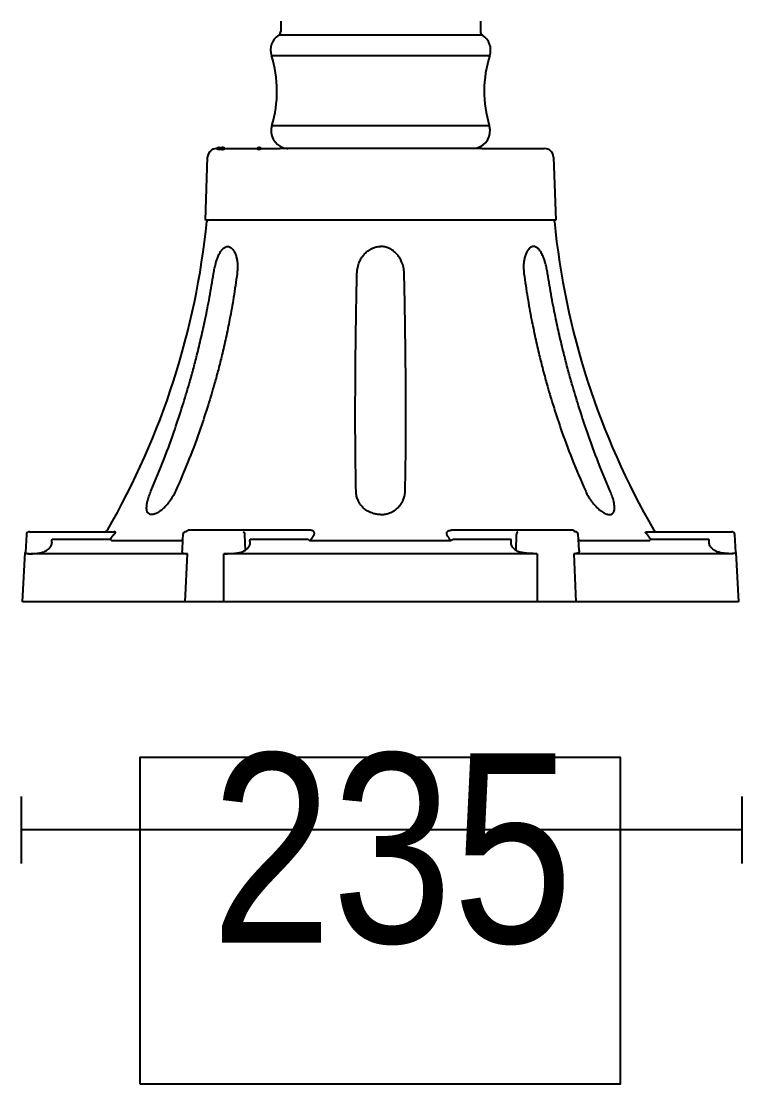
# Model space of a CAD drawing. Extents: x 1 to 153, y 0 to 316.
# Drawn here: x 0.5 to 49.5, y 0 to 72.2 of the extents above; entities that cross this region are included whole.
import ezdxf

# ---------------------------------------------------------------- set-up
doc = ezdxf.new("R2010")
doc.units = 0
doc.layers.add('LIVELLO_1', color=160, linetype='Continuous')
doc.styles.add('STD', font='txt')

# ---------------------------------------------------------------- blocks, each defined once
blk = doc.blocks.new('AI9-BLK1')
at = {"layer": 'LIVELLO_1', "color": 7}
for p, q in [((-57.982, -86.186), (-57.982, -86.876)), ((-44.412, -86.186), (-44.412, -86.876)), ((-44.273, -87.135), (-58.12, -87.135)), ((-58.615, -88.524), (-43.778, -88.524)), ((-58.582, -93.264), (-43.81, -93.264)), ((-62.341, -94.831), (-62.185, -94.831)), ((-62.185, -94.831), (-59.448, -94.831)), ((-59.448, -94.831), (-58.068, -94.831)), ((-44.325, -94.831), (-58.068, -94.831)), ((-44.325, -94.831), (-42.942, -94.831)), ((-42.942, -94.831), (-40.209, -94.831)), ((-40.209, -94.831), (-40.053, -94.831)), ((-63.095, -99.692), (-62.946, -95.419)), ((-39.448, -95.419), (-39.299, -99.692)), ((-51.196, -99.692), (-63.095, -99.692)), ((-39.299, -99.692), (-51.196, -99.692)), ((-75.261, -121.046), (-75.324, -122.267)), ((-75.058, -120.858), (-69.931, -120.858)), ((-69.931, -120.858), (-69.3, -120.858)), ((-64.628, -121.046), (-64.645, -121.373)), ((-56.026, -120.757), (-64.302, -120.757)), ((-60.431, -121.046), (-60.402, -122.133)), ((-38.091, -120.757), (-46.367, -120.757)), ((-41.991, -122.133), (-41.963, -121.046)), ((-37.749, -121.373), (-37.766, -121.046)), ((-33.093, -120.858), (-32.463, -120.858)), ((-32.463, -120.858), (-27.335, -120.858)), ((-27.068, -122.267), (-27.131, -121.046)), ((-73.509, -121.373), (-69.554, -121.373)), ((-69.488, -121.466), (-64.723, -121.466)), ((-64.645, -121.373), (-64.686, -122.133)), ((-60.063, -121.373), (-56.108, -121.373)), ((-55.963, -121.466), (-51.196, -121.466)), ((-51.196, -121.466), (-46.43, -121.466)), ((-46.287, -121.373), (-42.332, -121.373)), ((-37.708, -122.133), (-37.749, -121.373)), ((-37.67, -121.466), (-32.906, -121.466)), ((-32.84, -121.373), (-28.885, -121.373)), ((-75.516, -125.615), (-75.341, -122.273)), ((-64.319, -122.357), (-74.961, -122.357)), ((-64.467, -125.615), (-64.319, -122.357)), ((-51.196, -122.357), (-61.836, -122.357)), ((-61.836, -125.615), (-61.836, -122.357)), ((-40.558, -122.357), (-51.196, -122.357)), ((-40.558, -122.357), (-40.558, -125.615)), ((-27.433, -122.357), (-38.074, -122.357)), ((-38.074, -122.357), (-37.925, -125.615)), ((-27.054, -122.273), (-26.878, -125.615)), ((-64.467, -125.615), (-75.516, -125.615)), ((-61.836, -125.615), (-64.467, -125.615)), ((-51.196, -125.615), (-61.836, -125.615)), ((-40.558, -125.615), (-51.196, -125.615)), ((-37.925, -125.615), (-40.558, -125.615)), ((-26.878, -125.615), (-37.925, -125.615)), ((-75.609, -138.845), (-75.609, -143.383)), ((-26.659, -138.845), (-26.659, -143.383)), ((-26.659, -141.115), (-75.609, -141.115))]:
    blk.add_line(p, q, dxfattribs=at)
blk.add_lwpolyline([(-67.554, -158.354), (-34.891, -158.354), (-34.891, -136.189), (-67.554, -136.189)], close=True, dxfattribs=at)
blk.add_circle((-61.923, -94.831), 0.095, dxfattribs=at)
for centre, major_axis, ratio in [((-62.183, -94.831), (-0.0021, -0.0958), 0.976391), ((-61.965, -94.831), (-0.0009, -0.0958), 0.976579), ((-59.45, -94.831), (0.0022, -0.0958), 0.976352)]:
    blk.add_ellipse(centre, major_axis=major_axis, ratio=ratio, dxfattribs=at)
for points in [[(-58.12, -87.135), (-58.582, -87.433), (-58.783, -88.004), (-58.615, -88.524)], [(-58.12, -87.135), (-58.034, -87.076), (-57.982, -86.98), (-57.982, -86.876)], [(-44.412, -86.876), (-44.412, -86.98), (-44.36, -87.076), (-44.273, -87.135)], [(-43.778, -88.524), (-43.608, -88.004), (-43.813, -87.433), (-44.273, -87.135)], [(-58.582, -93.264), (-58.109, -91.717), (-58.12, -90.063), (-58.615, -88.524)], [(-43.778, -88.524), (-44.277, -90.063), (-44.285, -91.717), (-43.81, -93.264)], [(-62.341, -94.831), (-62.666, -94.831), (-62.933, -95.09), (-62.946, -95.419)], [(-39.448, -95.419), (-39.46, -95.09), (-39.728, -94.831), (-40.053, -94.831)], [(-69.758, -120.757), (-66.042, -114.323), (-63.741, -107.175), (-63.004, -99.783)], [(-62.903, -99.692), (-62.955, -99.692), (-62.997, -99.732), (-63.004, -99.783)], [(-39.391, -99.783), (-39.396, -99.732), (-39.44, -99.692), (-39.492, -99.692)], [(-39.391, -99.783), (-38.654, -107.175), (-36.351, -114.323), (-32.636, -120.757)], [(-75.058, -120.858), (-75.165, -120.858), (-75.255, -120.94), (-75.261, -121.046)], [(-69.931, -120.858), (-69.859, -120.858), (-69.793, -120.816), (-69.758, -120.757)], [(-64.426, -120.858), (-64.533, -120.858), (-64.623, -120.94), (-64.628, -121.046)], [(-37.766, -121.046), (-37.772, -120.94), (-37.862, -120.858), (-37.967, -120.858)], [(-32.636, -120.757), (-32.601, -120.816), (-32.535, -120.858), (-32.463, -120.858)], [(-27.131, -121.046), (-27.14, -120.94), (-27.225, -120.858), (-27.335, -120.858)]]:
    blk.add_open_spline(points, degree=3, dxfattribs=at)
for points, knots in [([(-58.582, -93.264), (-58.78, -93.903), (-58.42, -94.584), (-57.781, -94.778), (-57.691, -94.809), (-57.6, -94.825), (-57.507, -94.831)], [0, 0, 0, 0, 1, 1, 1, 2, 2, 2, 2]), ([(-44.888, -94.831), (-44.215, -94.783), (-43.712, -94.207), (-43.761, -93.534), (-43.766, -93.441), (-43.783, -93.349), (-43.81, -93.264)], [0, 0, 0, 0, 1, 1, 1, 2, 2, 2, 2]), ([(-62.542, -103.31), (-62.523, -103.194), (-62.502, -103.079), (-62.479, -102.966), (-62.453, -102.857), (-62.427, -102.75), (-62.398, -102.643), (-62.375, -102.562), (-62.353, -102.48), (-62.323, -102.401), (-62.298, -102.323), (-62.268, -102.249), (-62.237, -102.171), (-62.219, -102.12), (-62.197, -102.072), (-62.174, -102.027), (-62.15, -101.976), (-62.125, -101.928), (-62.098, -101.886), (-62.075, -101.847), (-62.053, -101.81), (-62.026, -101.774), (-62.001, -101.737), (-61.971, -101.704), (-61.943, -101.673), (-61.921, -101.647), (-61.894, -101.622), (-61.869, -101.599), (-61.842, -101.577), (-61.817, -101.56), (-61.787, -101.543), (-61.762, -101.529), (-61.735, -101.515), (-61.71, -101.506), (-61.684, -101.498), (-61.655, -101.49), (-61.627, -101.487), (-61.6, -101.484), (-61.575, -101.487), (-61.548, -101.49), (-61.52, -101.493), (-61.493, -101.498), (-61.468, -101.51), (-61.438, -101.518), (-61.413, -101.535), (-61.388, -101.552), (-61.361, -101.566), (-61.338, -101.585), (-61.314, -101.608), (-61.286, -101.63), (-61.261, -101.661), (-61.237, -101.687), (-61.215, -101.715), (-61.194, -101.746), (-61.174, -101.777), (-61.149, -101.813), (-61.127, -101.85), (-61.108, -101.892), (-61.091, -101.928), (-61.073, -101.971), (-61.058, -102.013), (-61.03, -102.089), (-61.004, -102.168), (-60.984, -102.252), (-60.964, -102.334), (-60.946, -102.421), (-60.935, -102.511), (-60.915, -102.635), (-60.907, -102.764), (-60.909, -102.891), (-60.912, -103.031), (-60.926, -103.172), (-60.938, -103.31)], [0, 0, 0, 0, 1, 1, 1, 2, 2, 2, 3, 3, 3, 4, 4, 4, 5, 5, 5, 6, 6, 6, 7, 7, 7, 8, 8, 8, 9, 9, 9, 10, 10, 10, 11, 11, 11, 12, 12, 12, 13, 13, 13, 14, 14, 14, 15, 15, 15, 16, 16, 16, 17, 17, 17, 18, 18, 18, 19, 19, 19, 20, 20, 20, 21, 21, 21, 22, 22, 22, 23, 23, 23, 24, 24, 24, 24]), ([(-52.801, -103.31), (-52.788, -103.169), (-52.777, -103.026), (-52.751, -102.891), (-52.725, -102.764), (-52.683, -102.64), (-52.628, -102.522), (-52.59, -102.435), (-52.543, -102.351), (-52.494, -102.272), (-52.449, -102.196), (-52.397, -102.12), (-52.339, -102.053), (-52.307, -102.013), (-52.268, -101.968), (-52.23, -101.932), (-52.192, -101.895), (-52.152, -101.855), (-52.106, -101.822), (-52.054, -101.78), (-51.996, -101.737), (-51.936, -101.701), (-51.875, -101.664), (-51.809, -101.628), (-51.743, -101.599), (-51.663, -101.563), (-51.576, -101.535), (-51.49, -101.515), (-51.394, -101.495), (-51.293, -101.49), (-51.196, -101.487)], [0, 0, 0, 0, 1, 1, 1, 2, 2, 2, 3, 3, 3, 4, 4, 4, 5, 5, 5, 6, 6, 6, 7, 7, 7, 8, 8, 8, 9, 9, 9, 10, 10, 10, 10]), ([(-49.594, -103.31), (-49.605, -103.169), (-49.614, -103.026), (-49.643, -102.891), (-49.668, -102.764), (-49.712, -102.64), (-49.764, -102.522), (-49.805, -102.435), (-49.847, -102.351), (-49.899, -102.272), (-49.945, -102.196), (-49.997, -102.12), (-50.055, -102.053), (-50.089, -102.013), (-50.127, -101.968), (-50.165, -101.932), (-50.201, -101.895), (-50.242, -101.855), (-50.286, -101.822), (-50.341, -101.78), (-50.398, -101.737), (-50.455, -101.701), (-50.519, -101.664), (-50.583, -101.628), (-50.652, -101.599), (-50.732, -101.563), (-50.819, -101.535), (-50.905, -101.515), (-51, -101.495), (-51.097, -101.49), (-51.196, -101.487)], [0, 0, 0, 0, 1, 1, 1, 2, 2, 2, 3, 3, 3, 4, 4, 4, 5, 5, 5, 6, 6, 6, 7, 7, 7, 8, 8, 8, 9, 9, 9, 10, 10, 10, 10]), ([(-39.852, -103.31), (-39.872, -103.194), (-39.891, -103.079), (-39.915, -102.966), (-39.938, -102.857), (-39.964, -102.75), (-39.995, -102.643), (-40.017, -102.562), (-40.042, -102.48), (-40.067, -102.401), (-40.097, -102.323), (-40.125, -102.249), (-40.157, -102.171), (-40.174, -102.12), (-40.198, -102.072), (-40.22, -102.027), (-40.243, -101.976), (-40.27, -101.928), (-40.295, -101.886), (-40.319, -101.847), (-40.341, -101.81), (-40.367, -101.774), (-40.393, -101.737), (-40.419, -101.704), (-40.451, -101.673), (-40.474, -101.647), (-40.497, -101.622), (-40.523, -101.599), (-40.548, -101.577), (-40.578, -101.56), (-40.606, -101.543), (-40.632, -101.529), (-40.658, -101.515), (-40.685, -101.506), (-40.71, -101.498), (-40.737, -101.49), (-40.768, -101.487), (-40.793, -101.484), (-40.82, -101.487), (-40.845, -101.49), (-40.875, -101.493), (-40.9, -101.498), (-40.927, -101.51), (-40.952, -101.518), (-40.981, -101.535), (-41.007, -101.552), (-41.029, -101.566), (-41.056, -101.585), (-41.078, -101.608), (-41.105, -101.63), (-41.133, -101.661), (-41.157, -101.687), (-41.18, -101.715), (-41.199, -101.746), (-41.221, -101.777), (-41.243, -101.813), (-41.263, -101.85), (-41.284, -101.892), (-41.304, -101.928), (-41.32, -101.971), (-41.334, -102.013), (-41.364, -102.089), (-41.389, -102.168), (-41.41, -102.252), (-41.43, -102.334), (-41.447, -102.421), (-41.46, -102.511), (-41.477, -102.635), (-41.488, -102.764), (-41.485, -102.891), (-41.482, -103.031), (-41.468, -103.172), (-41.457, -103.31)], [0, 0, 0, 0, 1, 1, 1, 2, 2, 2, 3, 3, 3, 4, 4, 4, 5, 5, 5, 6, 6, 6, 7, 7, 7, 8, 8, 8, 9, 9, 9, 10, 10, 10, 11, 11, 11, 12, 12, 12, 13, 13, 13, 14, 14, 14, 15, 15, 15, 16, 16, 16, 17, 17, 17, 18, 18, 18, 19, 19, 19, 20, 20, 20, 21, 21, 21, 22, 22, 22, 23, 23, 23, 24, 24, 24, 24]), ([(-66.797, -118.109), (-66.492, -117.381), (-66.187, -116.652), (-65.901, -115.912), (-65.643, -115.24), (-65.394, -114.56), (-65.161, -113.873), (-64.986, -113.356), (-64.816, -112.835), (-64.648, -112.309), (-64.492, -111.811), (-64.343, -111.313), (-64.198, -110.812), (-64.104, -110.489), (-64.011, -110.168), (-63.925, -109.845), (-63.838, -109.518), (-63.755, -109.192), (-63.675, -108.869), (-63.573, -108.466), (-63.478, -108.07), (-63.386, -107.67), (-63.291, -107.254), (-63.199, -106.837), (-63.109, -106.418), (-63.006, -105.926), (-62.908, -105.431), (-62.815, -104.936), (-62.718, -104.393), (-62.628, -103.855), (-62.542, -103.31)], [0, 0, 0, 0, 1, 1, 1, 2, 2, 2, 3, 3, 3, 4, 4, 4, 5, 5, 5, 6, 6, 6, 7, 7, 7, 8, 8, 8, 9, 9, 9, 10, 10, 10, 10]), ([(-60.938, -103.31), (-61.018, -103.858), (-61.094, -104.404), (-61.182, -104.947), (-61.264, -105.445), (-61.352, -105.943), (-61.451, -106.438), (-61.531, -106.857), (-61.617, -107.271), (-61.707, -107.687), (-61.793, -108.083), (-61.886, -108.478), (-61.977, -108.877), (-62.056, -109.192), (-62.136, -109.51), (-62.219, -109.831), (-62.303, -110.145), (-62.386, -110.461), (-62.476, -110.779), (-62.617, -111.279), (-62.765, -111.775), (-62.919, -112.27), (-63.084, -112.793), (-63.254, -113.313), (-63.433, -113.834), (-63.669, -114.526), (-63.919, -115.215), (-64.192, -115.89), (-64.486, -116.635), (-64.81, -117.373), (-65.129, -118.109)], [0, 0, 0, 0, 1, 1, 1, 2, 2, 2, 3, 3, 3, 4, 4, 4, 5, 5, 5, 6, 6, 6, 7, 7, 7, 8, 8, 8, 9, 9, 9, 10, 10, 10, 10]), ([(-52.864, -118.109), (-52.878, -117.373), (-52.892, -116.63), (-52.9, -115.89), (-52.906, -115.215), (-52.912, -114.537), (-52.912, -113.859), (-52.912, -113.339), (-52.912, -112.821), (-52.912, -112.298), (-52.912, -111.805), (-52.912, -111.31), (-52.909, -110.818), (-52.906, -110.492), (-52.903, -110.171), (-52.9, -109.845), (-52.9, -109.518), (-52.895, -109.192), (-52.892, -108.871), (-52.889, -108.469), (-52.884, -108.07), (-52.878, -107.67), (-52.872, -107.251), (-52.867, -106.835), (-52.861, -106.415), (-52.851, -105.92), (-52.843, -105.426), (-52.835, -104.93), (-52.823, -104.39), (-52.812, -103.85), (-52.801, -103.31)], [0, 0, 0, 0, 1, 1, 1, 2, 2, 2, 3, 3, 3, 4, 4, 4, 5, 5, 5, 6, 6, 6, 7, 7, 7, 8, 8, 8, 9, 9, 9, 10, 10, 10, 10]), ([(-49.53, -118.109), (-49.516, -117.373), (-49.502, -116.63), (-49.492, -115.89), (-49.484, -115.215), (-49.484, -114.537), (-49.481, -113.859), (-49.478, -113.339), (-49.478, -112.821), (-49.478, -112.298), (-49.481, -111.805), (-49.484, -111.31), (-49.484, -110.818), (-49.487, -110.492), (-49.49, -110.171), (-49.49, -109.845), (-49.492, -109.518), (-49.5, -109.192), (-49.502, -108.871), (-49.505, -108.469), (-49.511, -108.07), (-49.516, -107.67), (-49.522, -107.251), (-49.528, -106.835), (-49.533, -106.415), (-49.542, -105.92), (-49.55, -105.426), (-49.56, -104.93), (-49.571, -104.39), (-49.583, -103.85), (-49.594, -103.31)], [0, 0, 0, 0, 1, 1, 1, 2, 2, 2, 3, 3, 3, 4, 4, 4, 5, 5, 5, 6, 6, 6, 7, 7, 7, 8, 8, 8, 9, 9, 9, 10, 10, 10, 10]), ([(-41.457, -103.31), (-41.375, -103.858), (-41.301, -104.404), (-41.211, -104.947), (-41.13, -105.445), (-41.042, -105.943), (-40.943, -106.438), (-40.863, -106.857), (-40.776, -107.271), (-40.685, -107.687), (-40.597, -108.083), (-40.509, -108.478), (-40.413, -108.877), (-40.339, -109.192), (-40.258, -109.51), (-40.174, -109.831), (-40.091, -110.145), (-40.007, -110.461), (-39.918, -110.779), (-39.777, -111.279), (-39.627, -111.775), (-39.474, -112.27), (-39.31, -112.793), (-39.14, -113.313), (-38.962, -113.834), (-38.723, -114.526), (-38.475, -115.215), (-38.204, -115.89), (-37.904, -116.635), (-37.585, -117.373), (-37.262, -118.109)], [0, 0, 0, 0, 1, 1, 1, 2, 2, 2, 3, 3, 3, 4, 4, 4, 5, 5, 5, 6, 6, 6, 7, 7, 7, 8, 8, 8, 9, 9, 9, 10, 10, 10, 10]), ([(-35.597, -118.109), (-35.9, -117.381), (-36.205, -116.652), (-36.49, -115.912), (-36.752, -115.24), (-36.997, -114.56), (-37.23, -113.873), (-37.409, -113.356), (-37.579, -112.835), (-37.743, -112.309), (-37.901, -111.811), (-38.052, -111.313), (-38.195, -110.812), (-38.288, -110.489), (-38.379, -110.168), (-38.467, -109.845), (-38.555, -109.518), (-38.64, -109.192), (-38.72, -108.869), (-38.821, -108.466), (-38.915, -108.07), (-39.008, -107.67), (-39.102, -107.254), (-39.195, -106.837), (-39.284, -106.418), (-39.388, -105.926), (-39.486, -105.431), (-39.575, -104.936), (-39.676, -104.393), (-39.762, -103.855), (-39.852, -103.31)], [0, 0, 0, 0, 1, 1, 1, 2, 2, 2, 3, 3, 3, 4, 4, 4, 5, 5, 5, 6, 6, 6, 7, 7, 7, 8, 8, 8, 9, 9, 9, 10, 10, 10, 10]), ([(-65.129, -118.109), (-65.192, -118.236), (-65.25, -118.36), (-65.322, -118.481), (-65.385, -118.591), (-65.457, -118.697), (-65.533, -118.796), (-65.588, -118.869), (-65.645, -118.942), (-65.706, -119.01), (-65.763, -119.077), (-65.824, -119.139), (-65.887, -119.204), (-65.921, -119.24), (-65.959, -119.274), (-65.998, -119.311), (-66.039, -119.344), (-66.08, -119.378), (-66.119, -119.412), (-66.154, -119.437), (-66.195, -119.465), (-66.232, -119.491), (-66.27, -119.516), (-66.311, -119.542), (-66.35, -119.567), (-66.385, -119.584), (-66.419, -119.6), (-66.454, -119.617), (-66.489, -119.631), (-66.523, -119.648), (-66.561, -119.66), (-66.589, -119.671), (-66.619, -119.677), (-66.647, -119.685), (-66.679, -119.688), (-66.707, -119.693), (-66.74, -119.693), (-66.765, -119.693), (-66.792, -119.693), (-66.814, -119.688), (-66.84, -119.685), (-66.863, -119.679), (-66.886, -119.671), (-66.91, -119.662), (-66.932, -119.648), (-66.949, -119.631), (-66.97, -119.615), (-66.987, -119.598), (-67.001, -119.581), (-67.018, -119.558), (-67.033, -119.536), (-67.045, -119.508), (-67.056, -119.482), (-67.064, -119.457), (-67.07, -119.432), (-67.079, -119.395), (-67.088, -119.364), (-67.088, -119.333), (-67.091, -119.302), (-67.094, -119.266), (-67.091, -119.235), (-67.091, -119.162), (-67.086, -119.091), (-67.073, -119.021), (-67.064, -118.948), (-67.051, -118.872), (-67.036, -118.796), (-67.01, -118.689), (-66.976, -118.577), (-66.938, -118.47), (-66.894, -118.349), (-66.846, -118.23), (-66.797, -118.109)], [0, 0, 0, 0, 1, 1, 1, 2, 2, 2, 3, 3, 3, 4, 4, 4, 5, 5, 5, 6, 6, 6, 7, 7, 7, 8, 8, 8, 9, 9, 9, 10, 10, 10, 11, 11, 11, 12, 12, 12, 13, 13, 13, 14, 14, 14, 15, 15, 15, 16, 16, 16, 17, 17, 17, 18, 18, 18, 19, 19, 19, 20, 20, 20, 21, 21, 21, 22, 22, 22, 23, 23, 23, 24, 24, 24, 24]), ([(-51.196, -119.693), (-51.287, -119.691), (-51.38, -119.688), (-51.469, -119.677), (-51.55, -119.662), (-51.63, -119.643), (-51.708, -119.617), (-51.771, -119.598), (-51.831, -119.575), (-51.892, -119.55), (-51.95, -119.527), (-52.005, -119.496), (-52.062, -119.465), (-52.103, -119.443), (-52.144, -119.418), (-52.18, -119.39), (-52.218, -119.364), (-52.255, -119.336), (-52.29, -119.308), (-52.328, -119.277), (-52.365, -119.246), (-52.397, -119.209), (-52.431, -119.176), (-52.466, -119.136), (-52.497, -119.1), (-52.54, -119.043), (-52.587, -118.984), (-52.625, -118.92), (-52.664, -118.858), (-52.699, -118.791), (-52.73, -118.723), (-52.771, -118.63), (-52.806, -118.534), (-52.826, -118.436), (-52.848, -118.332), (-52.854, -118.222), (-52.864, -118.109)], [0, 0, 0, 0, 1, 1, 1, 2, 2, 2, 3, 3, 3, 4, 4, 4, 5, 5, 5, 6, 6, 6, 7, 7, 7, 8, 8, 8, 9, 9, 9, 10, 10, 10, 11, 11, 11, 12, 12, 12, 12]), ([(-51.196, -119.693), (-51.106, -119.691), (-51.017, -119.688), (-50.924, -119.677), (-50.844, -119.662), (-50.764, -119.643), (-50.685, -119.617), (-50.622, -119.598), (-50.561, -119.575), (-50.501, -119.55), (-50.443, -119.527), (-50.386, -119.496), (-50.334, -119.465), (-50.291, -119.443), (-50.251, -119.418), (-50.213, -119.39), (-50.173, -119.364), (-50.138, -119.336), (-50.104, -119.308), (-50.066, -119.277), (-50.028, -119.246), (-49.995, -119.209), (-49.962, -119.176), (-49.929, -119.136), (-49.896, -119.1), (-49.85, -119.043), (-49.807, -118.984), (-49.77, -118.92), (-49.729, -118.858), (-49.692, -118.791), (-49.66, -118.723), (-49.62, -118.63), (-49.588, -118.534), (-49.568, -118.436), (-49.544, -118.332), (-49.536, -118.222), (-49.53, -118.109)], [0, 0, 0, 0, 1, 1, 1, 2, 2, 2, 3, 3, 3, 4, 4, 4, 5, 5, 5, 6, 6, 6, 7, 7, 7, 8, 8, 8, 9, 9, 9, 10, 10, 10, 11, 11, 11, 12, 12, 12, 12]), ([(-37.262, -118.109), (-37.205, -118.236), (-37.145, -118.36), (-37.071, -118.481), (-37.008, -118.591), (-36.936, -118.697), (-36.862, -118.796), (-36.807, -118.869), (-36.746, -118.942), (-36.689, -119.01), (-36.631, -119.077), (-36.568, -119.139), (-36.507, -119.204), (-36.469, -119.24), (-36.433, -119.274), (-36.395, -119.311), (-36.355, -119.344), (-36.315, -119.378), (-36.274, -119.412), (-36.237, -119.437), (-36.199, -119.465), (-36.161, -119.491), (-36.125, -119.516), (-36.081, -119.542), (-36.04, -119.567), (-36.009, -119.584), (-35.974, -119.6), (-35.94, -119.617), (-35.905, -119.631), (-35.87, -119.648), (-35.833, -119.66), (-35.804, -119.671), (-35.776, -119.677), (-35.743, -119.685), (-35.715, -119.688), (-35.683, -119.693), (-35.655, -119.693), (-35.628, -119.693), (-35.603, -119.693), (-35.58, -119.688), (-35.554, -119.685), (-35.528, -119.679), (-35.504, -119.671), (-35.485, -119.662), (-35.462, -119.648), (-35.444, -119.631), (-35.424, -119.615), (-35.407, -119.598), (-35.392, -119.581), (-35.372, -119.558), (-35.361, -119.536), (-35.35, -119.508), (-35.338, -119.482), (-35.326, -119.457), (-35.32, -119.432), (-35.314, -119.395), (-35.309, -119.364), (-35.306, -119.333), (-35.3, -119.302), (-35.3, -119.266), (-35.3, -119.235), (-35.303, -119.162), (-35.309, -119.091), (-35.317, -119.021), (-35.326, -118.948), (-35.341, -118.872), (-35.358, -118.796), (-35.383, -118.689), (-35.419, -118.577), (-35.456, -118.47), (-35.499, -118.349), (-35.548, -118.23), (-35.597, -118.109)], [0, 0, 0, 0, 1, 1, 1, 2, 2, 2, 3, 3, 3, 4, 4, 4, 5, 5, 5, 6, 6, 6, 7, 7, 7, 8, 8, 8, 9, 9, 9, 10, 10, 10, 11, 11, 11, 12, 12, 12, 13, 13, 13, 14, 14, 14, 15, 15, 15, 16, 16, 16, 17, 17, 17, 18, 18, 18, 19, 19, 19, 20, 20, 20, 21, 21, 21, 22, 22, 22, 23, 23, 23, 24, 24, 24, 24]), ([(-69.554, -121.373), (-69.516, -121.316), (-69.478, -121.266), (-69.439, -121.209), (-69.401, -121.156), (-69.36, -121.103), (-69.32, -121.046)], [0, 0, 0, 0, 1, 1, 1, 2, 2, 2, 2]), ([(-69.32, -121.046), (-69.309, -121.038), (-69.294, -121.027), (-69.283, -121.016), (-69.268, -121.007), (-69.257, -120.996), (-69.249, -120.987), (-69.239, -120.979), (-69.233, -120.97), (-69.228, -120.959), (-69.222, -120.951), (-69.216, -120.945), (-69.214, -120.937), (-69.211, -120.934), (-69.208, -120.929), (-69.208, -120.923), (-69.205, -120.92), (-69.205, -120.917), (-69.205, -120.912), (-69.205, -120.912), (-69.205, -120.9), (-69.205, -120.9), (-69.205, -120.898), (-69.208, -120.892), (-69.211, -120.889), (-69.214, -120.883), (-69.216, -120.881), (-69.222, -120.875), (-69.225, -120.872), (-69.233, -120.866), (-69.239, -120.866), (-69.249, -120.861), (-69.257, -120.861), (-69.266, -120.858), (-69.277, -120.858), (-69.288, -120.858), (-69.3, -120.858)], [0, 0, 0, 0, 1, 1, 1, 2, 2, 2, 3, 3, 3, 4, 4, 4, 5, 5, 5, 6, 6, 6, 7, 7, 7, 8, 8, 8, 9, 9, 9, 10, 10, 10, 11, 11, 11, 12, 12, 12, 12]), ([(-64.302, -120.757), (-64.313, -120.782), (-64.329, -120.807), (-64.349, -120.824), (-64.368, -120.838), (-64.398, -120.85), (-64.426, -120.858)], [0, 0, 0, 0, 1, 1, 1, 2, 2, 2, 2]), ([(-60.531, -120.858), (-60.5, -120.878), (-60.468, -120.903), (-60.451, -120.934), (-60.434, -120.968), (-60.431, -121.007), (-60.431, -121.046)], [0, 0, 0, 0, 1, 1, 1, 2, 2, 2, 2]), ([(-55.747, -121.139), (-55.735, -121.12), (-55.721, -121.097), (-55.712, -121.072), (-55.704, -121.052), (-55.695, -121.033), (-55.693, -121.013), (-55.69, -120.996), (-55.69, -120.979), (-55.69, -120.959), (-55.693, -120.945), (-55.695, -120.931), (-55.698, -120.917), (-55.704, -120.909), (-55.707, -120.898), (-55.709, -120.889), (-55.715, -120.881), (-55.721, -120.872), (-55.726, -120.864), (-55.732, -120.858), (-55.738, -120.85), (-55.747, -120.838), (-55.756, -120.833), (-55.761, -120.824), (-55.77, -120.821), (-55.784, -120.81), (-55.802, -120.802), (-55.816, -120.793), (-55.833, -120.788), (-55.85, -120.779), (-55.868, -120.774), (-55.891, -120.768), (-55.916, -120.762), (-55.943, -120.76), (-55.968, -120.757), (-55.998, -120.757), (-56.026, -120.757)], [0, 0, 0, 0, 1, 1, 1, 2, 2, 2, 3, 3, 3, 4, 4, 4, 5, 5, 5, 6, 6, 6, 7, 7, 7, 8, 8, 8, 9, 9, 9, 10, 10, 10, 11, 11, 11, 12, 12, 12, 12]), ([(-55.963, -121.466), (-55.926, -121.409), (-55.891, -121.359), (-55.853, -121.303), (-55.819, -121.249), (-55.781, -121.192), (-55.747, -121.139)], [0, 0, 0, 0, 1, 1, 1, 2, 2, 2, 2]), ([(-46.647, -121.139), (-46.658, -121.12), (-46.672, -121.097), (-46.682, -121.072), (-46.691, -121.052), (-46.699, -121.033), (-46.699, -121.013), (-46.702, -120.996), (-46.705, -120.979), (-46.702, -120.959), (-46.702, -120.945), (-46.699, -120.931), (-46.693, -120.917), (-46.691, -120.909), (-46.688, -120.898), (-46.685, -120.889), (-46.679, -120.881), (-46.672, -120.872), (-46.667, -120.864), (-46.661, -120.858), (-46.655, -120.85), (-46.647, -120.838), (-46.638, -120.833), (-46.633, -120.824), (-46.622, -120.821), (-46.606, -120.81), (-46.592, -120.802), (-46.575, -120.793), (-46.561, -120.788), (-46.543, -120.779), (-46.526, -120.774), (-46.503, -120.768), (-46.477, -120.762), (-46.451, -120.76), (-46.425, -120.757), (-46.394, -120.757), (-46.367, -120.757)], [0, 0, 0, 0, 1, 1, 1, 2, 2, 2, 3, 3, 3, 4, 4, 4, 5, 5, 5, 6, 6, 6, 7, 7, 7, 8, 8, 8, 9, 9, 9, 10, 10, 10, 11, 11, 11, 12, 12, 12, 12]), ([(-46.43, -121.466), (-46.468, -121.409), (-46.503, -121.359), (-46.54, -121.303), (-46.575, -121.249), (-46.609, -121.192), (-46.647, -121.139)], [0, 0, 0, 0, 1, 1, 1, 2, 2, 2, 2]), ([(-41.862, -120.858), (-41.894, -120.878), (-41.925, -120.903), (-41.943, -120.934), (-41.96, -120.968), (-41.963, -121.007), (-41.963, -121.046)], [0, 0, 0, 0, 1, 1, 1, 2, 2, 2, 2]), ([(-38.091, -120.757), (-38.08, -120.782), (-38.066, -120.807), (-38.046, -120.824), (-38.022, -120.838), (-37.997, -120.85), (-37.967, -120.858)], [0, 0, 0, 0, 1, 1, 1, 2, 2, 2, 2]), ([(-33.071, -121.046), (-33.085, -121.038), (-33.099, -121.027), (-33.11, -121.016), (-33.126, -121.007), (-33.137, -120.996), (-33.146, -120.987), (-33.154, -120.979), (-33.16, -120.97), (-33.165, -120.959), (-33.171, -120.951), (-33.178, -120.945), (-33.181, -120.937), (-33.184, -120.934), (-33.186, -120.929), (-33.186, -120.923), (-33.189, -120.92), (-33.189, -120.917), (-33.189, -120.912), (-33.189, -120.912), (-33.189, -120.9), (-33.189, -120.9), (-33.189, -120.898), (-33.186, -120.892), (-33.186, -120.889), (-33.181, -120.883), (-33.178, -120.881), (-33.171, -120.875), (-33.165, -120.872), (-33.162, -120.866), (-33.154, -120.866), (-33.146, -120.861), (-33.137, -120.861), (-33.126, -120.858), (-33.115, -120.858), (-33.105, -120.858), (-33.093, -120.858)], [0, 0, 0, 0, 1, 1, 1, 2, 2, 2, 3, 3, 3, 4, 4, 4, 5, 5, 5, 6, 6, 6, 7, 7, 7, 8, 8, 8, 9, 9, 9, 10, 10, 10, 11, 11, 11, 12, 12, 12, 12]), ([(-32.84, -121.373), (-32.878, -121.316), (-32.915, -121.266), (-32.956, -121.209), (-32.992, -121.156), (-33.033, -121.103), (-33.071, -121.046)], [0, 0, 0, 0, 1, 1, 1, 2, 2, 2, 2]), ([(-73.889, -122.133), (-73.848, -122.104), (-73.809, -122.079), (-73.768, -122.048), (-73.733, -122.02), (-73.705, -121.992), (-73.675, -121.961), (-73.65, -121.93), (-73.625, -121.896), (-73.604, -121.862), (-73.584, -121.831), (-73.564, -121.795), (-73.549, -121.758), (-73.537, -121.727), (-73.526, -121.694), (-73.524, -121.657), (-73.515, -121.618), (-73.518, -121.578), (-73.52, -121.536)], [0, 0, 0, 0, 1, 1, 1, 2, 2, 2, 3, 3, 3, 4, 4, 4, 5, 5, 5, 6, 6, 6, 6]), ([(-73.52, -121.536), (-73.524, -121.508), (-73.524, -121.483), (-73.524, -121.455), (-73.52, -121.426), (-73.515, -121.398), (-73.509, -121.373)], [0, 0, 0, 0, 1, 1, 1, 2, 2, 2, 2]), ([(-69.554, -121.373), (-69.543, -121.387), (-69.525, -121.398), (-69.516, -121.415), (-69.505, -121.429), (-69.496, -121.449), (-69.488, -121.466)], [0, 0, 0, 0, 1, 1, 1, 2, 2, 2, 2]), ([(-64.723, -121.466), (-64.706, -121.457), (-64.686, -121.449), (-64.67, -121.429), (-64.657, -121.415), (-64.651, -121.392), (-64.645, -121.373)], [0, 0, 0, 0, 1, 1, 1, 2, 2, 2, 2]), ([(-60.402, -122.133), (-60.362, -122.104), (-60.321, -122.079), (-60.283, -122.048), (-60.253, -122.02), (-60.223, -121.992), (-60.198, -121.961), (-60.171, -121.93), (-60.149, -121.896), (-60.129, -121.862), (-60.111, -121.831), (-60.093, -121.792), (-60.082, -121.758), (-60.071, -121.727), (-60.063, -121.691), (-60.058, -121.654), (-60.053, -121.618), (-60.058, -121.578), (-60.063, -121.536)], [0, 0, 0, 0, 1, 1, 1, 2, 2, 2, 3, 3, 3, 4, 4, 4, 5, 5, 5, 6, 6, 6, 6]), ([(-60.063, -121.536), (-60.068, -121.508), (-60.071, -121.483), (-60.071, -121.455), (-60.071, -121.426), (-60.065, -121.398), (-60.063, -121.373)], [0, 0, 0, 0, 1, 1, 1, 2, 2, 2, 2]), ([(-56.108, -121.373), (-56.084, -121.392), (-56.061, -121.409), (-56.037, -121.424), (-56.015, -121.44), (-55.989, -121.455), (-55.963, -121.466)], [0, 0, 0, 0, 1, 1, 1, 2, 2, 2, 2]), ([(-46.287, -121.373), (-46.309, -121.392), (-46.333, -121.409), (-46.356, -121.424), (-46.38, -121.44), (-46.405, -121.455), (-46.43, -121.466)], [0, 0, 0, 0, 1, 1, 1, 2, 2, 2, 2]), ([(-41.991, -122.133), (-42.029, -122.104), (-42.073, -122.079), (-42.107, -122.048), (-42.139, -122.02), (-42.17, -121.992), (-42.197, -121.961), (-42.222, -121.93), (-42.243, -121.896), (-42.263, -121.862), (-42.282, -121.831), (-42.301, -121.792), (-42.312, -121.758), (-42.326, -121.727), (-42.332, -121.691), (-42.335, -121.654), (-42.337, -121.618), (-42.335, -121.578), (-42.329, -121.536)], [0, 0, 0, 0, 1, 1, 1, 2, 2, 2, 3, 3, 3, 4, 4, 4, 5, 5, 5, 6, 6, 6, 6]), ([(-42.329, -121.536), (-42.326, -121.508), (-42.32, -121.483), (-42.323, -121.455), (-42.323, -121.426), (-42.326, -121.398), (-42.332, -121.373)], [0, 0, 0, 0, 1, 1, 1, 2, 2, 2, 2]), ([(-37.67, -121.466), (-37.689, -121.457), (-37.708, -121.449), (-37.723, -121.429), (-37.734, -121.415), (-37.743, -121.392), (-37.749, -121.373)], [0, 0, 0, 0, 1, 1, 1, 2, 2, 2, 2]), ([(-32.84, -121.373), (-32.852, -121.387), (-32.866, -121.398), (-32.878, -121.415), (-32.889, -121.429), (-32.898, -121.449), (-32.906, -121.466)], [0, 0, 0, 0, 1, 1, 1, 2, 2, 2, 2]), ([(-28.874, -121.536), (-28.871, -121.508), (-28.868, -121.483), (-28.871, -121.455), (-28.874, -121.426), (-28.877, -121.398), (-28.885, -121.373)], [0, 0, 0, 0, 1, 1, 1, 2, 2, 2, 2]), ([(-28.502, -122.133), (-28.545, -122.104), (-28.586, -122.079), (-28.626, -122.048), (-28.657, -122.02), (-28.69, -121.992), (-28.718, -121.961), (-28.744, -121.93), (-28.77, -121.896), (-28.789, -121.862), (-28.811, -121.831), (-28.827, -121.795), (-28.841, -121.758), (-28.857, -121.727), (-28.868, -121.694), (-28.871, -121.657), (-28.877, -121.618), (-28.877, -121.578), (-28.874, -121.536)], [0, 0, 0, 0, 1, 1, 1, 2, 2, 2, 3, 3, 3, 4, 4, 4, 5, 5, 5, 6, 6, 6, 6]), ([(-75.28, -122.312), (-75.228, -122.326), (-75.176, -122.343), (-75.125, -122.352), (-75.071, -122.357), (-75.016, -122.357), (-74.961, -122.357)], [0, 0, 0, 0, 1, 1, 1, 2, 2, 2, 2]), ([(-75.261, -122.307), (-75.206, -122.326), (-75.154, -122.343), (-75.096, -122.349), (-75.044, -122.357), (-74.992, -122.355), (-74.94, -122.355), (-74.895, -122.352), (-74.851, -122.352), (-74.805, -122.349), (-74.761, -122.349), (-74.716, -122.346), (-74.672, -122.343), (-74.618, -122.338), (-74.563, -122.332), (-74.505, -122.326), (-74.45, -122.321), (-74.395, -122.312), (-74.338, -122.298), (-74.263, -122.281), (-74.189, -122.265), (-74.117, -122.239), (-74.038, -122.211), (-73.964, -122.172), (-73.889, -122.133)], [0, 0, 0, 0, 1, 1, 1, 2, 2, 2, 3, 3, 3, 4, 4, 4, 5, 5, 5, 6, 6, 6, 7, 7, 7, 8, 8, 8, 8]), ([(-64.686, -122.133), (-64.689, -122.149), (-64.692, -122.172), (-64.692, -122.194), (-64.689, -122.214), (-64.683, -122.231), (-64.673, -122.248), (-64.665, -122.267), (-64.651, -122.281), (-64.637, -122.298), (-64.616, -122.315), (-64.59, -122.326), (-64.565, -122.332), (-64.536, -122.34), (-64.51, -122.343), (-64.481, -122.346), (-64.467, -122.349), (-64.45, -122.349), (-64.431, -122.352), (-64.415, -122.352), (-64.401, -122.352), (-64.384, -122.352), (-64.384, -122.352), (-64.343, -122.352), (-64.343, -122.352), (-64.337, -122.352), (-64.329, -122.355), (-64.316, -122.355)], [0, 0, 0, 0, 1, 1, 1, 2, 2, 2, 3, 3, 3, 4, 4, 4, 5, 5, 5, 6, 6, 6, 7, 7, 7, 8, 8, 8, 9, 9, 9, 9]), ([(-61.836, -122.355), (-61.817, -122.355), (-61.796, -122.352), (-61.773, -122.352), (-61.773, -122.352), (-61.684, -122.352), (-61.684, -122.352), (-61.635, -122.352), (-61.589, -122.352), (-61.542, -122.349), (-61.496, -122.349), (-61.451, -122.346), (-61.402, -122.346), (-61.324, -122.343), (-61.246, -122.338), (-61.168, -122.332), (-61.088, -122.324), (-61.006, -122.315), (-60.926, -122.304), (-60.836, -122.29), (-60.748, -122.273), (-60.662, -122.245), (-60.572, -122.217), (-60.486, -122.177), (-60.402, -122.133)], [0, 0, 0, 0, 1, 1, 1, 2, 2, 2, 3, 3, 3, 4, 4, 4, 5, 5, 5, 6, 6, 6, 7, 7, 7, 8, 8, 8, 8]), ([(-40.558, -122.355), (-40.58, -122.355), (-40.597, -122.352), (-40.621, -122.352), (-40.621, -122.352), (-40.71, -122.352), (-40.71, -122.352), (-40.756, -122.352), (-40.803, -122.352), (-40.851, -122.349), (-40.897, -122.349), (-40.943, -122.346), (-40.99, -122.346), (-41.067, -122.343), (-41.147, -122.338), (-41.226, -122.332), (-41.306, -122.324), (-41.386, -122.315), (-41.468, -122.304), (-41.557, -122.29), (-41.647, -122.273), (-41.733, -122.245), (-41.823, -122.217), (-41.908, -122.177), (-41.991, -122.133)], [0, 0, 0, 0, 1, 1, 1, 2, 2, 2, 3, 3, 3, 4, 4, 4, 5, 5, 5, 6, 6, 6, 7, 7, 7, 8, 8, 8, 8]), ([(-37.708, -122.133), (-37.706, -122.149), (-37.703, -122.172), (-37.703, -122.194), (-37.706, -122.214), (-37.711, -122.231), (-37.72, -122.248), (-37.731, -122.267), (-37.743, -122.281), (-37.758, -122.298), (-37.78, -122.315), (-37.804, -122.326), (-37.829, -122.332), (-37.859, -122.34), (-37.884, -122.343), (-37.912, -122.346), (-37.928, -122.349), (-37.945, -122.349), (-37.962, -122.352), (-37.977, -122.352), (-37.994, -122.352), (-38.011, -122.352), (-38.011, -122.352), (-38.049, -122.352), (-38.049, -122.352), (-38.057, -122.352), (-38.066, -122.355), (-38.074, -122.355)], [0, 0, 0, 0, 1, 1, 1, 2, 2, 2, 3, 3, 3, 4, 4, 4, 5, 5, 5, 6, 6, 6, 7, 7, 7, 8, 8, 8, 9, 9, 9, 9]), ([(-27.131, -122.307), (-27.189, -122.326), (-27.241, -122.343), (-27.296, -122.349), (-27.346, -122.357), (-27.401, -122.355), (-27.453, -122.355), (-27.5, -122.352), (-27.543, -122.352), (-27.588, -122.349), (-27.632, -122.349), (-27.675, -122.346), (-27.722, -122.343), (-27.777, -122.338), (-27.83, -122.332), (-27.885, -122.326), (-27.943, -122.321), (-27.998, -122.312), (-28.055, -122.298), (-28.13, -122.281), (-28.206, -122.265), (-28.277, -122.239), (-28.355, -122.211), (-28.429, -122.172), (-28.502, -122.133)], [0, 0, 0, 0, 1, 1, 1, 2, 2, 2, 3, 3, 3, 4, 4, 4, 5, 5, 5, 6, 6, 6, 7, 7, 7, 8, 8, 8, 8]), ([(-27.114, -122.312), (-27.165, -122.326), (-27.217, -122.343), (-27.269, -122.352), (-27.324, -122.357), (-27.379, -122.357), (-27.433, -122.357)], [0, 0, 0, 0, 1, 1, 1, 2, 2, 2, 2])]:
    blk.add_open_spline(points, degree=3, knots=knots, dxfattribs=at)
at = {"layer": 'LIVELLO_1', "color": 7, "insert": (-62.7, -135.914), "char_height": 12.85989, "attachment_point": 1, "style": 'STD'}
blk.add_mtext('\\fArial Narrow|b0|i0;\\H12.8599;\\C7;235', dxfattribs=at)

msp = doc.modelspace()

# ---------------------------------------------------------------- block references
at = {"layer": 'LIVELLO_1', "color": 7}
msp.add_blockref('AI9-BLK1', (76.112839, 158.401873), dxfattribs=at)

doc.saveas('drawing.dxf')
